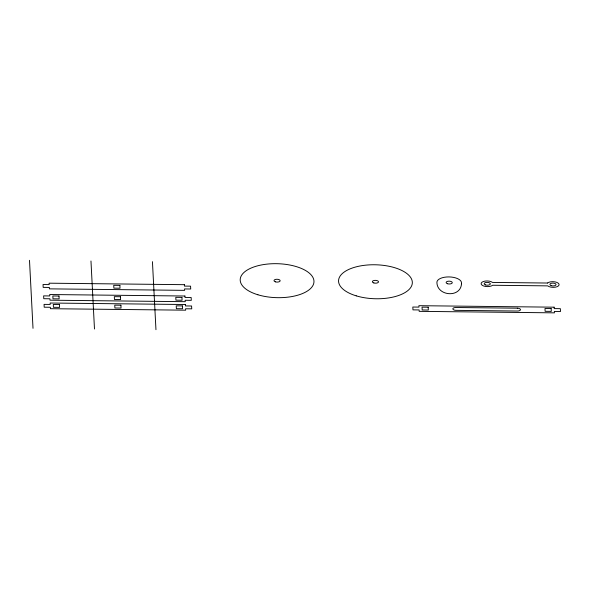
<?xml version="1.0" encoding="UTF-8"?>
<svg xmlns="http://www.w3.org/2000/svg" width="590" height="590" viewBox="0 0 590 590"><rect width="100%" height="100%" fill="white"/><g stroke="black" fill="none" stroke-linecap="round" stroke-linejoin="round"><path stroke-width="0.89" d="M152.441 261.672L155.959 329.685M90.971 260.994L94.481 329.006M29.5 260.315L33.011 328.328M461.498 283.738C460.702 298.164 437.124 296.217 436.91 282.448A12.302 5.664 1.6 0 1 448.909 276.917A12.302 5.664 1.6 0 1 461.498 282.713L461.498 283.738M547.564 283.03L492.51 282.426A6.151 2.832 1.6 0 0 483.195 281.57A6.151 2.832 1.6 0 0 483.417 285.907A6.151 2.832 1.6 0 0 492.65 285.258L547.712 285.87A6.151 2.832 1.6 0 0 557.026 286.725A6.151 2.832 1.6 0 0 556.805 282.381A6.151 2.832 1.6 0 0 547.564 283.03M184.353 284.682L49.11 283.185L49.184 284.609L43.041 284.535L43.188 287.374L49.331 287.441L49.405 288.857L184.641 290.354L184.567 288.938L190.718 289.004L190.57 286.165L184.427 286.098L184.353 284.682M119.881 285.39L113.73 285.317L113.877 288.156L120.021 288.222L119.881 285.39M184.935 296.018L49.7 294.528L49.774 295.944L43.623 295.87L43.771 298.71L49.914 298.776L49.988 300.192L185.231 301.689L185.157 300.273L191.3 300.34L191.153 297.507L185.009 297.434L184.935 296.018M58.993 296.04L52.842 295.974L52.989 298.813L59.14 298.879L58.993 296.04M120.463 296.726L114.312 296.652L114.46 299.491L120.611 299.558L120.463 296.726M181.934 297.404L175.791 297.331L175.938 300.17L182.081 300.236L181.934 297.404M554.135 307.183L418.893 305.686L418.966 307.102L412.823 307.036L412.971 309.868L419.114 309.934L419.188 311.35L554.423 312.848L554.349 311.431L560.5 311.498L560.352 308.666L554.209 308.6L554.135 307.183M185.378 304.521L50.135 303.024L50.209 304.44L44.066 304.374L44.206 307.206L50.357 307.279L50.43 308.695L185.666 310.185L185.592 308.769L191.743 308.843L191.595 306.004L185.444 305.937L185.378 304.521M428.193 307.206L422.042 307.139L422.189 309.971L428.333 310.038L428.193 307.206M517.327 308.187L455.849 307.508A3.075 1.416 1.6 0 0 452.854 308.894A3.075 1.416 1.6 0 0 455.996 310.347L517.467 311.026A3.075 1.416 1.6 0 0 520.469 309.639A3.075 1.416 1.6 0 0 517.327 308.187M551.134 308.563L544.983 308.496L545.13 311.328L551.281 311.395L551.134 308.563M59.428 304.543L53.284 304.477L53.432 307.309L59.575 307.375L59.428 304.543M120.906 305.222L114.755 305.155L114.903 307.987L121.046 308.061L120.906 305.222M182.376 305.9L176.226 305.834L176.373 308.673L182.524 308.74L182.376 305.9M356.235 295.848A36.904 16.985 1.6 0 0 412.322 282.979A36.904 16.985 1.6 0 0 357.754 266.466A36.904 16.985 1.6 0 0 356.235 295.848M447.603 283.753A3.075 1.416 1.6 0 0 452.279 282.684A3.075 1.416 1.6 0 0 447.729 281.305A3.075 1.416 1.6 0 0 447.603 283.753M485.526 284.918A3.075 1.416 1.6 0 0 490.32 283.952A3.075 1.416 1.6 0 0 485.924 282.477A3.075 1.416 1.6 0 0 485.526 284.918M551.23 285.641A3.075 1.416 1.6 0 0 556.031 284.682A3.075 1.416 1.6 0 0 551.628 283.207A3.075 1.416 1.6 0 0 551.23 285.641M373.839 282.942A3.075 1.416 1.6 0 0 378.507 281.865A3.075 1.416 1.6 0 0 373.964 280.493A3.075 1.416 1.6 0 0 373.839 282.942M257.882 294.764A36.904 16.985 1.6 0 0 313.961 281.895A36.904 16.985 1.6 0 0 259.401 265.382A36.904 16.985 1.6 0 0 257.882 294.764M275.478 281.85A3.075 1.416 1.6 0 0 280.154 280.781A3.075 1.416 1.6 0 0 275.611 279.402A3.075 1.416 1.6 0 0 275.478 281.85"/></g></svg>
